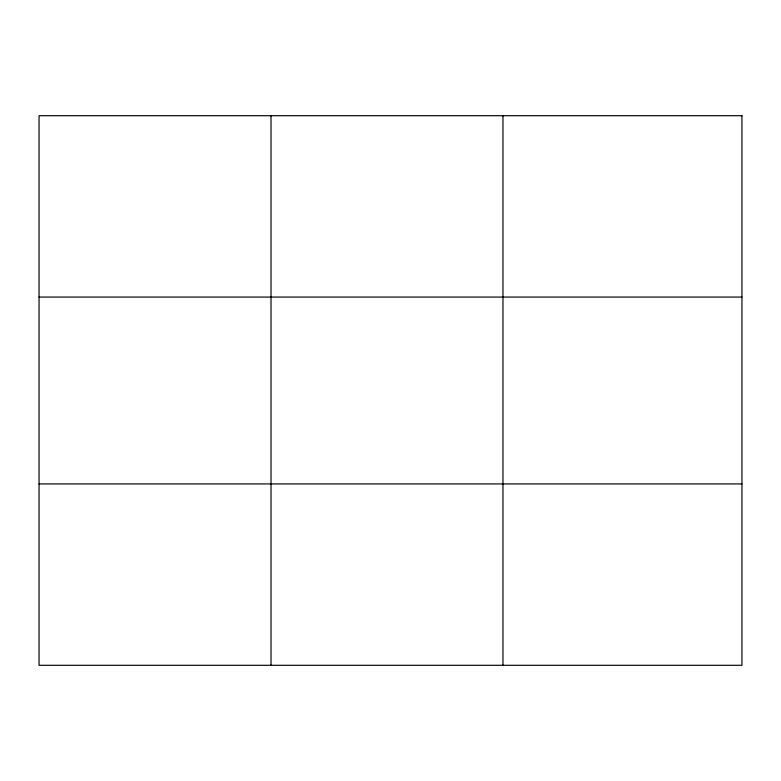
<?xml version="1.0" encoding="UTF-8"?>
<svg xmlns="http://www.w3.org/2000/svg" width="781" height="781" viewBox="0 0 781 781"><rect width="100%" height="100%" fill="white"/><g stroke="black" fill="none" stroke-linecap="round" stroke-linejoin="round"><path stroke-width="1.17" d="M271.007 665.295L271.007 115.705M502.964 665.295L502.964 115.705M39.05 297.073L741.95 297.073M39.05 483.927L741.95 483.927M741.95 115.705L39.05 115.705L39.05 665.295L741.95 665.295L741.95 115.705"/></g></svg>
